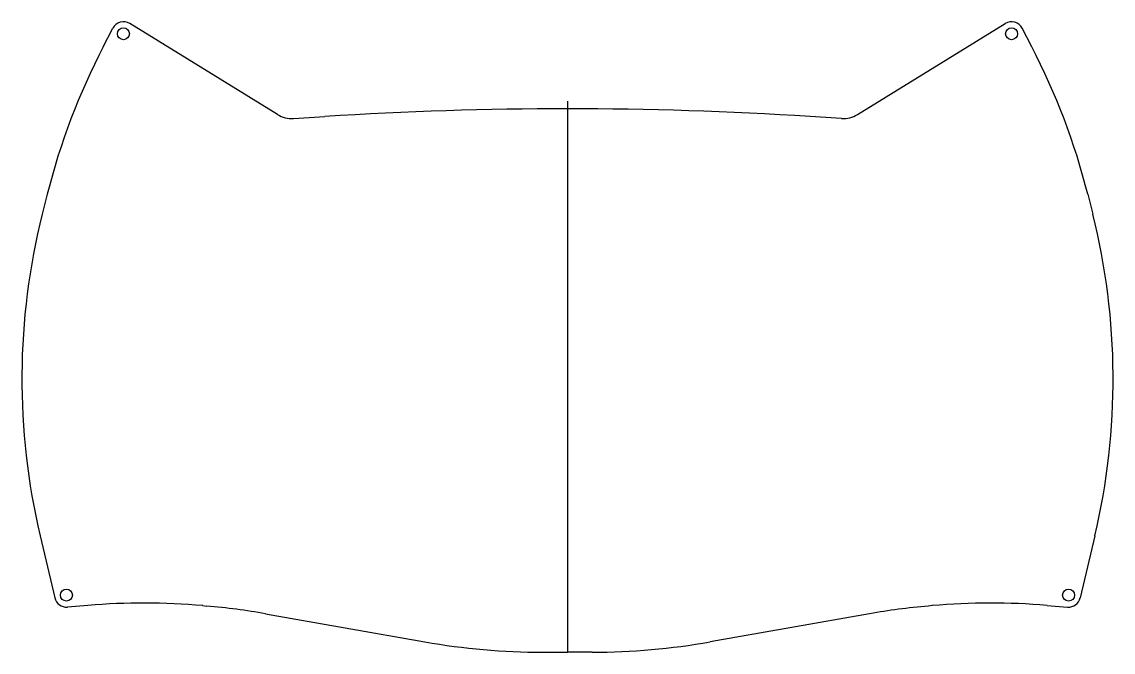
# Model space of a CAD drawing. Header units: millimetres. Extents: x -101 to 101, y -21 to 95.
import ezdxf

# ---------------------------------------------------------------- set-up
doc = ezdxf.new("R2010")
doc.units = ezdxf.units.MM
doc.layers.get('0').update_dxf_attribs({"linetype": 'CONTINUOUS'})

msp = doc.modelspace()

# ---------------------------------------------------------------- linework, layer by layer
for p, q in [((-85.58, 90.11), (-83.81, 93.51)), ((-53.45, 77.6), (-80.71, 94.37)), ((53.45, 77.6), (80.71, 94.37)), ((85.58, 90.11), (83.81, 93.51)), ((0, 80.1), (0, -21.47)), ((-50.51, 76.87), (-44.71, 77.24)), ((50.51, 76.87), (44.71, 77.24)), ((-95.91, 62.92), (-96.82, 59.28)), ((95.91, 62.92), (96.82, 59.28)), ((-97.22, -0.01), (-94.51, -11.47)), ((97.22, -0.01), (94.51, -11.47)), ((-88.41, -12.84), (-92.19, -13.15)), ((-67.26, -12.89), (-66.47, -12.96)), ((67.26, -12.89), (66.47, -12.96)), ((88.41, -12.84), (92.19, -13.15)), ((-55.66, -14.39), (-26.28, -19.57)), ((55.66, -14.39), (26.28, -19.57)), ((-4.57, -21.47), (0, -21.47)), ((4.57, -21.47), (0, -21.47))]:
    msp.add_line(p, q)
for centre in [(-81.86, 92.5), (81.86, 92.5), (-92.37, -10.96), (92.37, -10.96)]:
    msp.add_circle(centre, 1.1)
for centre, radius, start, end in [((-81.86, 92.5), 2.2, 58.3888, 152.527), ((81.86, 92.5), 2.2, 27.473, 121.6112), ((25.32, 32.44), 125, 152.527, 165.8907), ((-25.32, 32.44), 125, 14.1093, 27.473), ((0, -621.33), 700, 86.33825, 93.66175), ((-50.83, 81.86), 5, 238.3888, 273.6618), ((50.83, 81.86), 5, 266.3382, 301.6112), ((24.41, 28.81), 125, 165.8907, 193.3311), ((-24.41, 28.81), 125, -13.3311, 14.1093), ((-92.37, -10.96), 2.2, 193.3311, 274.7083), ((92.37, -10.96), 2.2, 265.2917, 346.6689), ((-78.15, -137.42), 125, 85, 94.7083), ((-77.36, -137.49), 125, 80, 85), ((77.36, -137.49), 125, 95, 100), ((78.15, -137.42), 125, 85.2917, 95), ((-4.57, 103.53), 125, 260, 270), ((4.57, 103.53), 125, 270, 280)]:
    msp.add_arc(centre, radius, start, end)

doc.saveas('drawing.dxf')
